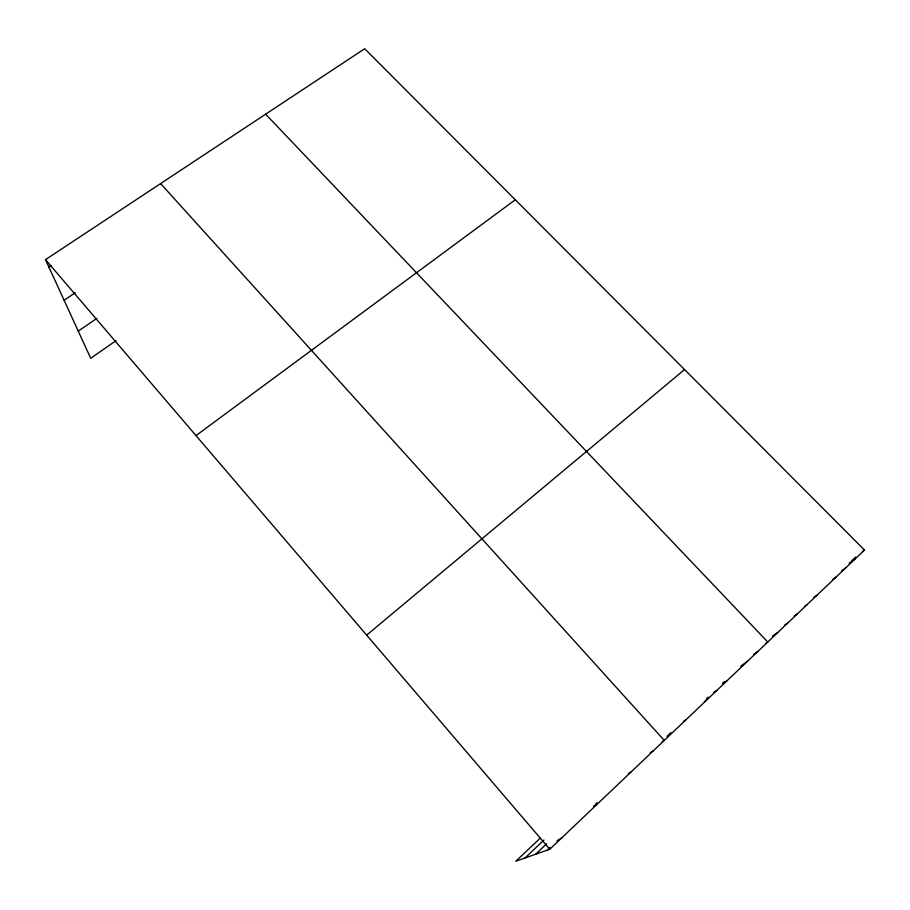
<?xml version="1.0" encoding="UTF-8"?>
<svg xmlns="http://www.w3.org/2000/svg" width="910" height="910" viewBox="0 0 910 910"><rect width="100%" height="100%" fill="white"/><g stroke="black" fill="none" stroke-linecap="round" stroke-linejoin="round"><path stroke-width="1.36" d="M547.172 850.167L550.095 847.392M556.909 840.908L561.618 837.996M595.299 804.44L597.199 802.631M667.019 736.292L670.863 732.641M706.194 699.062L708.253 697.106M724.587 681.59L722.563 683.512L727.204 680.566M740.74 666.234L747.622 661.16M851.942 560.571L855.662 557.034M540.506 837.917L515.765 861.269L549.788 849.246L864.5 550.049L364.694 48.73L45.5 259.634L90.704 358.29L116.036 340.659M535.58 854.262L546.626 843.797M524.979 858.016L543.93 840.078M366.65 635.123L684.559 369.562M196.003 435.606L515.288 199.779M862.487 551.494L864.5 550.049M849.155 563.222L855.116 558.979M841.75 570.729L845.663 567.954M832.684 579.442L836.142 577.008M813.586 597.597L816.93 595.277M805.032 606.003L807.227 604.502M78.26 331.138L96.835 318.398M794.225 615.99L797.456 613.784M784.454 625.284L787.628 623.134M64.121 300.277L75.177 292.804M772.544 636.022L777.72 632.541M765.731 643.37L767.756 642.016L265.652 114.171M48.901 267.062L51.244 265.504M753.742 654.176L757.723 651.56M713.497 692.499L716.898 690.371M704.306 701.599L706.513 700.245M683.433 721.437L685.537 720.185M662.287 741.536L664.255 740.41L160.604 183.581M650.309 752.547L653.187 750.943M628.412 773.477L630.789 772.237M593.411 806.237L596.585 804.747M45.5 259.634L549.788 849.246"/></g></svg>
